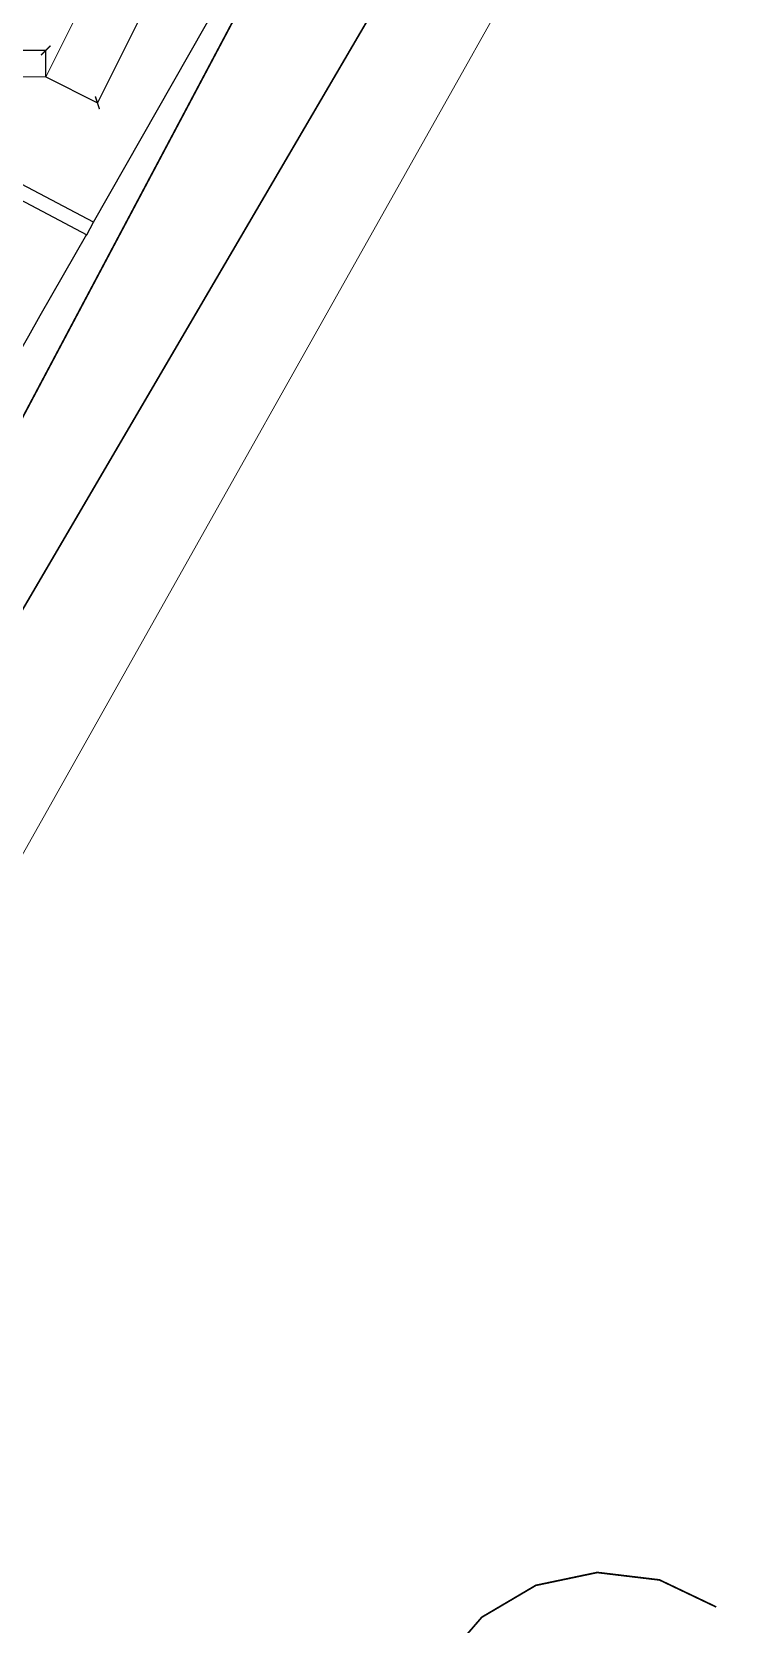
# Model space of a CAD drawing. Header units: metres. Extents: x -331 to 2982, y 362 to 2539.
# Drawn here: x 2947.28 to 2959.76, y 1380.61 to 1408.5 of the extents above; entities that cross this region are included whole.
import ezdxf

# ---------------------------------------------------------------- set-up
doc = ezdxf.new("R2010")
doc.units = ezdxf.units.M
doc.layers.get('0').update_dxf_attribs({"color": 251})
doc.layers.get('Defpoints').update_dxf_attribs({"color": 251})
doc.layers.add('Div', color=251, linetype='Continuous')
doc.layers.add('Pis', color=251, linetype='Continuous')
doc.styles.add('COTA', font='simplex.shx')
doc.dimstyles.new('EXEC_75', dxfattribs={"dimscale": 75, "dimtxt": 0.0032, "dimasz": 0.0022, "dimexe": 0, "dimexo": 0, "dimgap": 5e-05, "dimtad": 1, "dimzin": 4, "dimdsep": 46, "dimtxsty": 'COTA', "dimblk": 'ARCHTICK', "dimcen": 0, "dimclrd": 1, "dimclre": 1, "dimclrt": 2, "dimazin": 0, "dimtfac": 1, "dimtix": 1, "dimtmove": 2, "dimatfit": 3, "dimldrblk": 'DOT', "dimfxl": 1, "dimtvp": 1, "dimtolj": 1, "dimtzin": 0, "dimarcsym": 0})

# ---------------------------------------------------------------- blocks, each defined once
blk = doc.blocks.new('_ARCHTICK')
at = {"color": 0, "linetype": 'ByBlock', "const_width": 0.15}
blk.add_lwpolyline([(-0.5, -0.5), (0.5, 0.5)], dxfattribs=at)
blk = doc.blocks.new('*D130')
at = {"color": 1, "linetype": 'Continuous', "lineweight": -2, "transparency": 16777216}
for p, q in [((2949.223499445711, 1411.112281434738), (2950.128470259557, 1410.658785027517)), ((2950.128470259557, 1410.658785027517), (2948.426598849196, 1407.262630326466)), ((2947.52162803535, 1407.716126733687), (2948.426598849196, 1407.262630326466))]:
    blk.add_line(p, q, dxfattribs=at)
at = {"layer": 'Defpoints', "color": 0, "transparency": 16777216}
for p in [(2949.223499445711, 1411.112281434738), (2947.52162803535, 1407.716126733687), (2948.426598849196, 1407.262630326466)]:
    blk.add_point(p, dxfattribs=at)
at = {"color": 1, "lineweight": -2, "transparency": 16777216, "xscale": 0.165, "yscale": 0.165, "zscale": 0.165}
for p, rotation in [((2950.128470259557, 1410.658785027517), 63.38376470929531), ((2948.426598849196, 1407.262630326466), 243.3837647092953)]:
    blk.add_blockref('_ARCHTICK', p, dxfattribs=dict(at, rotation=rotation))
at = {"color": 2, "lineweight": 15, "transparency": 16777216, "insert": (2949.166898673, 1409.01614921604), "char_height": 0.24, "attachment_point": 5, "rotation": 63.383764709295306, "style": 'COTA'}
blk.add_mtext('\\A1;3.80', dxfattribs=at)
blk = doc.blocks.new('_Dot')
at = {"color": 0, "linetype": 'ByBlock', "lineweight": -2}
blk.add_line((-0.5, 0), (-1, 0), dxfattribs=at)
at = {"color": 0, "linetype": 'ByBlock', "const_width": 0.5}
blk.add_lwpolyline([(-0.25, 0, 1), (0.25, 0, 1)], format="xyb", close=True, dxfattribs=at)
blk = doc.blocks.new('*D131')
at = {"color": 1, "linetype": 'Continuous', "lineweight": -2, "transparency": 16777216}
for p, q in [((2898.05302410439, 1407.716126733687), (2898.05302410439, 1408.17792171085)), ((2947.521628035352, 1408.17792171085), (2898.05302410439, 1408.17792171085)), ((2947.521628035352, 1407.716126733687), (2947.521628035352, 1408.17792171085))]:
    blk.add_line(p, q, dxfattribs=at)
at = {"layer": 'Defpoints', "color": 0, "transparency": 16777216}
for p in [(2898.05302410439, 1408.17792171085), (2898.05302410439, 1407.716126733687), (2947.521628035352, 1407.716126733687)]:
    blk.add_point(p, dxfattribs=at)
at = {"color": 1, "lineweight": -2, "transparency": 16777216, "xscale": 0.165, "yscale": 0.165, "zscale": 0.165, "rotation": 180}
blk.add_blockref('_ARCHTICK', (2898.05302410439, 1408.17792171085), dxfattribs=at)
at = {"color": 1, "lineweight": -2, "transparency": 16777216, "xscale": 0.165, "yscale": 0.165, "zscale": 0.165}
blk.add_blockref('_ARCHTICK', (2947.521628035352, 1408.17792171085), dxfattribs=at)
at = {"color": 2, "lineweight": 15, "transparency": 16777216, "insert": (2922.787326069871, 1408.30167171085), "char_height": 0.24, "attachment_point": 5, "style": 'COTA'}
blk.add_mtext('\\A1;49.47', dxfattribs=at)

msp = doc.modelspace()

# ---------------------------------------------------------------- linework, layer by layer
at = {"lineweight": 0}
msp.add_lwpolyline([(2692.518349330812, 1267.280830505988), (2886.962275347707, 1268.097100187218, 0.4142216660946105), (2891.9626645151, 1273.082959709063, 0.0006794350110350167), (2891.975231248996, 1306.700955812731), (2900.166896754641, 1306.700955816218), (2900.766896755088, 1306.700955816474), (2900.766896754705, 1305.727290173056, 0.7427886167569143), (2904.471166908942, 1304.87191986944), (2905.780785288863, 1308.261871982361), (2912.681983326952, 1330.969869122674), (2930.66162161958, 1369.787731902752), (2936.382811443542, 1381.537735187096), (2959.535111235753, 1425.136631832215), (2972.497780465101, 1447.640705523976), (2973.386371233431, 1449.183359415588), (2974.617515654837, 1451.303256367882, 0.5776208198366205), (2973.154628530816, 1453.859429808981), (2919.447994033468, 1453.786056282588), (2871.128480533539, 1453.81523832783), (2844.526149366137, 1453.595598763779), (2835.976149366138, 1453.543721808454), (2739.48963433285, 1452.840728792093)], format="xyb", dxfattribs=at)
at = {"layer": 'Div', "color": 230, "linetype": 'Continuous', "lineweight": 0}
msp.add_lwpolyline([(2868.331737591302, 1406.738311297104), (2868.331737591302, 1456.50171918145, -0.414213562373095), (2869.331737591302, 1457.50171918145), (2981.0732040355, 1457.50171918145, -0.573633797378109), (2981.944759001761, 1456.011421373187), (2936.695141891721, 1375.575555968425, -0.2709437248566193), (2935.82358692546, 1375.065853776687), (2919.103372282391, 1375.065853776687, -0.2751897758583724), (2918.224177034503, 1375.589392113914), (2902.169315213926, 1405.214772959877, 0.2751897758583723), (2901.290119966038, 1405.738311297104), (2869.331737591302, 1405.738311297104, -0.414213562373095)], format="xyb", close=True, dxfattribs=at)
at = {"layer": 'Div', "color": 150, "linetype": 'Continuous', "lineweight": 0}
msp.add_lwpolyline([(2889.015567856112, 1425.513853608338), (2942.005730541883, 1425.513853608338), (2942.005730541883, 1420.436845911743), (2949.223499445711, 1420.436845911743), (2949.223499445711, 1411.112281434738), (2947.52162803535, 1407.716126733687), (2898.05302410439, 1407.716126733687), (2898.05302410439, 1404.734484828974), (2868.289244039146, 1404.734484828974)], dxfattribs=at)
at = {"layer": 'Pis'}
for p, q in [((2948.360542181915, 1405.17088536376), (2973.774990187889, 1449.858028300081)), ((2948.360542181915, 1405.17088536376), (2944.652968037817, 1407.12468715702)), ((2944.535053048422, 1406.904236634788), (2948.243991282486, 1404.949715999149)), ((2948.243991282486, 1404.949715999149), (2948.360542181915, 1405.17088536376))]:
    msp.add_line(p, q, dxfattribs=at)
at = {"layer": 'Pis', "const_width": 0.03}
msp.add_lwpolyline([(2692.518349330812, 1267.280830505988), (2886.962275347707, 1268.097100187218, 0.4142216660946105), (2891.9626645151, 1273.082959709063, 0.0006794350110350167), (2891.975231248996, 1306.700955812732), (2900.166896754641, 1306.700955816219), (2900.766896755088, 1306.700955816474), (2900.766896754705, 1305.727290173056, 0.7427886167569143), (2904.471166908942, 1304.87191986944), (2905.780785288863, 1308.261871982361), (2912.681983326952, 1330.969869122674), (2930.66162161958, 1369.787731902753), (2936.382811443542, 1381.537735187096), (2959.535111235753, 1425.136631832215), (2972.497780465101, 1447.640705523977), (2973.386371233431, 1449.183359415588), (2974.617515654837, 1451.303256367882, 0.5776208198366205), (2973.154628530816, 1453.859429808982), (2919.447994033468, 1453.786056282589), (2871.128480533539, 1453.815238327831), (2844.526149366137, 1453.595598763779), (2835.976149366138, 1453.543721808453), (2739.48963433285, 1452.840728792093)], format="xyb", dxfattribs=at)
for points in [[(2916.033004848491, 1333.710760961279), (2939.819689749318, 1384.43133638094), (2945.796649550236, 1396.130360031783), (2976.861143335169, 1449.181697676672)], [(2954.445093676321, 1379.899505917689), (2955.16369697644, 1380.73128523209), (2956.110722301461, 1381.289309036104), (2957.186533917806, 1381.514868117215), (2958.277946595101, 1381.384231595246), (2959.270133728543, 1380.9111436282)]]:
    msp.add_lwpolyline(points, dxfattribs=at)
at = {"layer": 'Pis'}
msp.add_arc((3155.694871343992, 1284.692504342316), 239.7931161175221, 149.8996189057903, 156.1739522407383, dxfattribs=at)

# ---------------------------------------------------------------- dimensions: what is measured, and where the dimension line sits
at = {"color": 30, "linetype": 'Continuous', "lineweight": 15, "true_color": 0xf8991e}
for p1, p2, distance, picture, middle in [((2949.223499445711, 1411.112281434738), (2947.52162803535, 1407.716126733687), 1.0122406656893392, '*D130', (2949.166898673, 1409.01614921604)), ((2947.521628035352, 1407.716126733687), (2898.05302410439, 1407.716126733687), -0.461794977162981, '*D131', (2922.787326069871, 1408.30167171085))]:
    dim = msp.add_aligned_dim(p1=p1, p2=p2, distance=distance, dimstyle='EXEC_75', dxfattribs=at)
    dim.commit()
    dim.dimension.update_dxf_attribs({"geometry": picture, "text_midpoint": middle})

doc.saveas('drawing.dxf')
